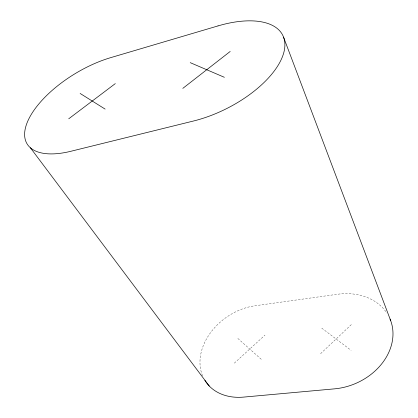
<?xml version="1.0" encoding="UTF-8"?>
<svg xmlns="http://www.w3.org/2000/svg" width="418" height="418" viewBox="0 0 418 418"><rect width="100%" height="100%" fill="white"/><g stroke="black" fill="none" stroke-linecap="round" stroke-linejoin="round"><path stroke-width="0.31" stroke-dasharray="2.09 1.57" d="M320.554 353.717L351.454 324.488M234.31 363.169L264.986 335.111M321.755 328.135L351.125 350.362M237.837 338.444L262.185 360.112M202.558 375.798A54.418 41.821 -33.8 0 1 255.273 305.71L337.457 294.262A56.994 45.797 -23.4 0 1 386.802 312.983"/><path stroke-width="0.63" d="M182.807 88.376L230.193 51.461M68.74 118.785L115.295 83.61M190.227 62.643L224.361 77.299M80.131 93.449L105.111 109.088M30.378 147.768L209.287 386.06M283.545 37.145L390.569 320.334M204.888 380.396A54.418 41.821 -33.8 0 0 243.626 397.1L334.614 388.844A56.994 45.797 -23.4 0 0 390.099 319.159M218.029 25.906L110.681 57.647A77.44 35.196 -31.2 0 0 27.562 121.628A77.44 35.196 -31.2 0 0 70.877 151.274L193.534 121.001A82.743 40.128 -26.9 0 0 283.895 52.25A82.743 40.128 -26.9 0 0 218.029 25.906"/></g></svg>
